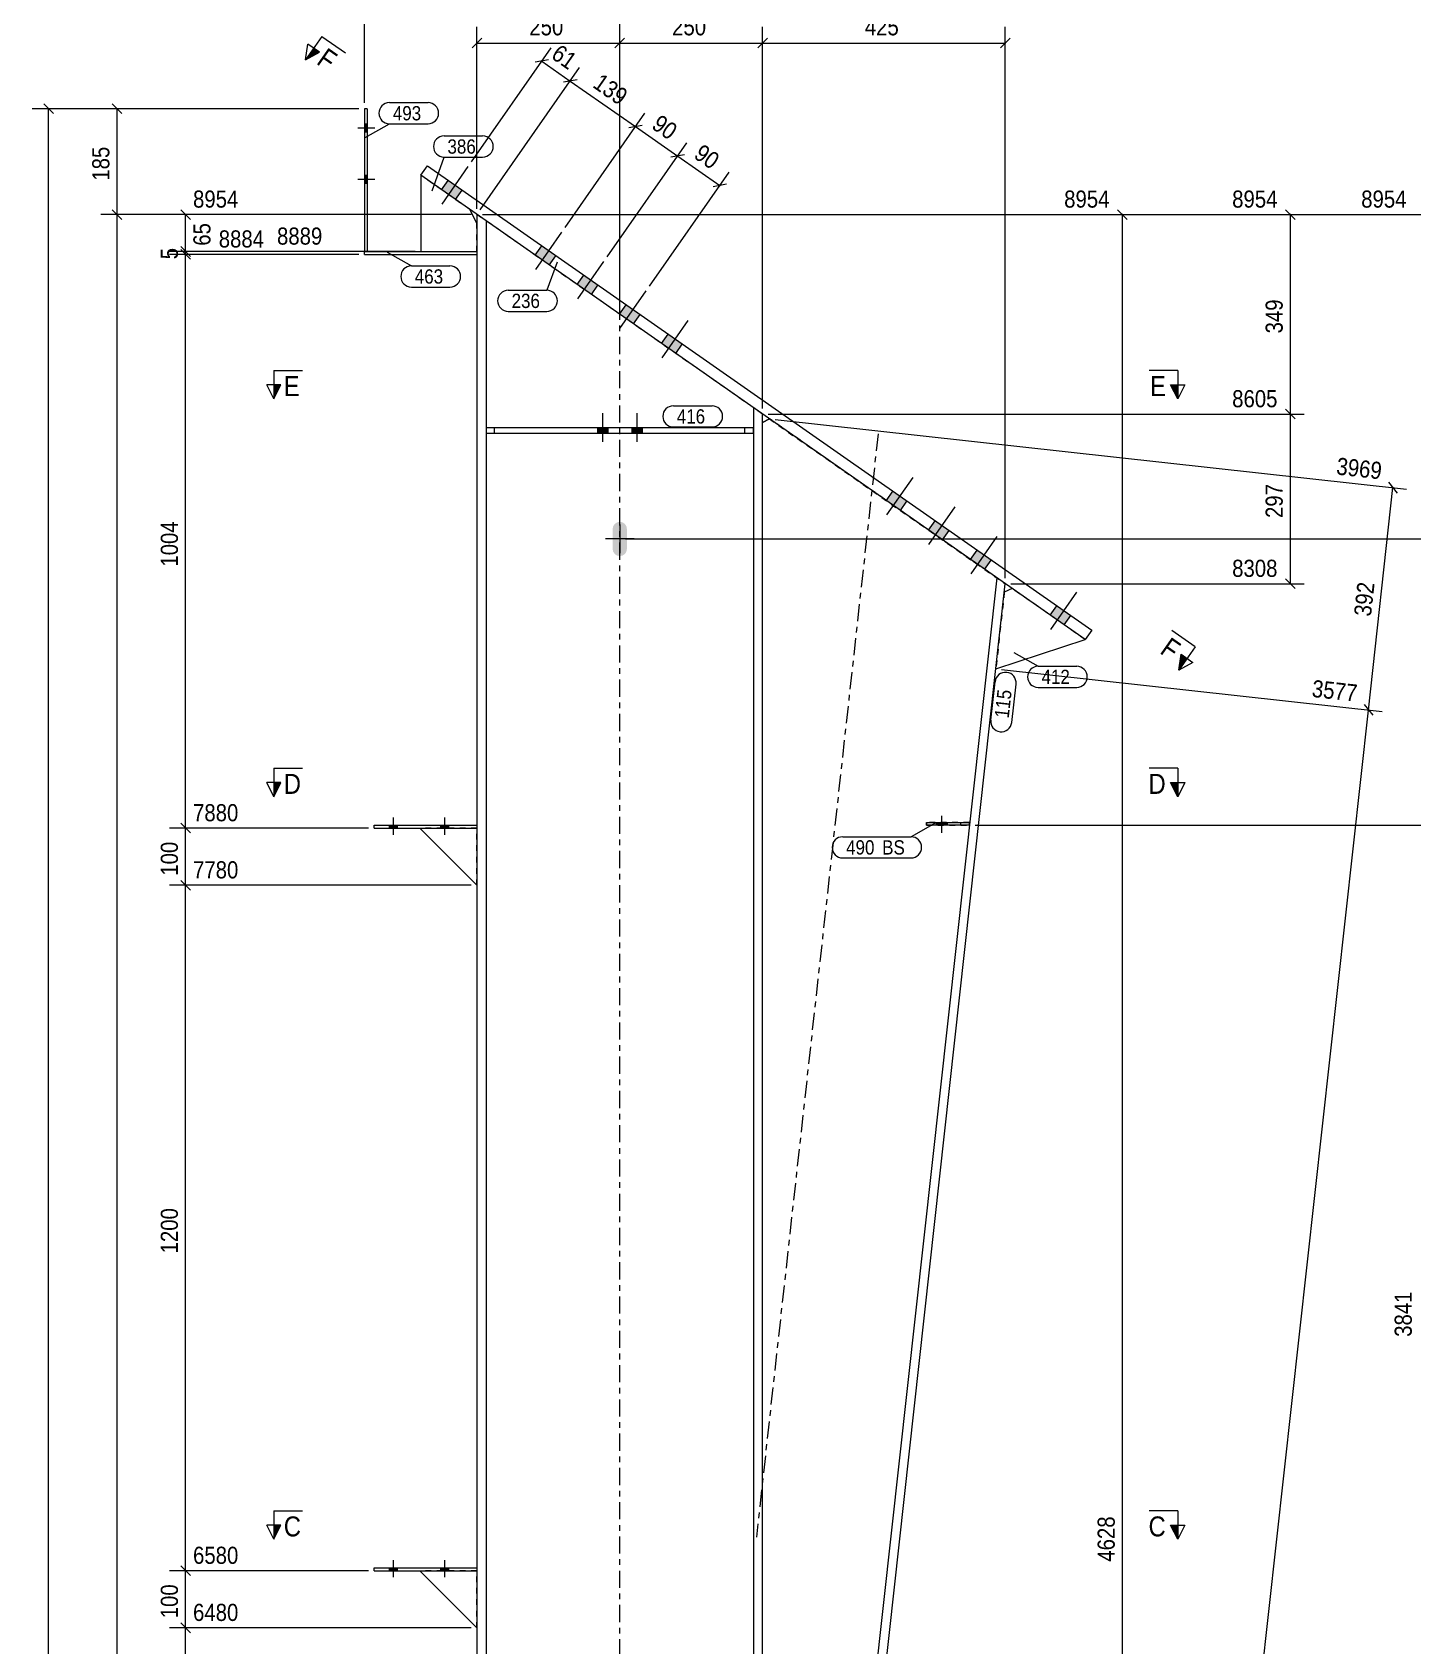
# Model space of a CAD drawing. Header units: millimetres. Extents: x 2 to 579, y 1 to 825.
# Drawn here: x 144.9 to 386.6, y 399.1 to 681.5 of the extents above; entities that cross this region are included whole.
import ezdxf

# ---------------------------------------------------------------- set-up
doc = ezdxf.new("R2010")
doc.units = ezdxf.units.MM
for name, pattern in [('XKITLINE00', [0]), ('XKITLINE01', [4, 1, -1, 1, -1]), ('XKITLINE02', [4, 2, -2]), ('XKITLINE03', [6, 3, -1, 1, -1])]:
    doc.linetypes.add(name, pattern=pattern)
for name, color, linetype, lineweight in [('Bolt', 3, 'Continuous', 0), ('Dimensions', 7, 'Continuous', 0), ('Part', 2, 'Continuous', 0), ('PartMark', 7, 'Continuous', 0), ('Section', 6, 'Continuous', 0)]:
    doc.layers.add(name, color=color, linetype=linetype, lineweight=lineweight)
doc.styles.add('ARIAL', font='ARIAL.TTF')

# ---------------------------------------------------------------- blocks, each defined once
blk = doc.blocks.new('*A10')
at = {"layer": 'Bolt'}
blk.add_hatch(color=3, dxfattribs=at).paths.add_polyline_path([(248.25, 589.91), (247.77, 589.82), (247.3, 589.91), (246.89, 590.18), (246.62, 590.59), (246.52, 591.07), (246.52, 594.57), (246.62, 595.05), (246.89, 595.45), (247.3, 595.72), (247.77, 595.82), (248.25, 595.72), (248.66, 595.45), (248.93, 595.05), (249.02, 594.57), (249.02, 591.07), (248.93, 590.59), (248.66, 590.18)], flags=17)
at = {"layer": 'Bolt', "color": 3, "linetype": 'XKITLINE00', "lineweight": 0}
for p, q in [((247.77, 595.32), (247.77, 590.32)), ((250.27, 592.82), (245.27, 592.82))]:
    blk.add_line(p, q, dxfattribs=at)
blk = doc.blocks.new('*A11')
at = {"layer": 'Bolt'}
for points in [[(220.18, 653.87), (219.03, 652.23), (216.57, 653.95), (217.72, 655.59)], [(220.18, 653.87), (219.03, 652.23), (216.57, 653.95), (217.72, 655.59)], [(236.57, 642.41), (235.43, 640.77), (232.97, 642.49), (234.11, 644.13)], [(236.57, 642.41), (235.43, 640.77), (232.97, 642.49), (234.11, 644.13)], [(243.95, 637.26), (242.8, 635.62), (240.34, 637.34), (241.49, 638.98)], [(243.95, 637.26), (242.8, 635.62), (240.34, 637.34), (241.49, 638.98)], [(251.32, 632.1), (250.18, 630.46), (247.72, 632.18), (248.87, 633.82)], [(251.32, 632.1), (250.18, 630.46), (247.72, 632.18), (248.87, 633.82)], [(258.7, 626.94), (257.56, 625.31), (255.1, 627.02), (256.24, 628.66)], [(258.7, 626.94), (257.56, 625.31), (255.1, 627.02), (256.24, 628.66)], [(298.04, 599.45), (296.9, 597.81), (294.44, 599.53), (295.59, 601.16)], [(298.04, 599.45), (296.9, 597.81), (294.44, 599.53), (295.59, 601.16)], [(305.42, 594.29), (304.27, 592.65), (301.82, 594.37), (302.96, 596.01)], [(305.42, 594.29), (304.27, 592.65), (301.82, 594.37), (302.96, 596.01)], [(312.8, 589.13), (311.65, 587.49), (309.19, 589.21), (310.34, 590.85)], [(312.8, 589.13), (311.65, 587.49), (309.19, 589.21), (310.34, 590.85)], [(326.73, 579.39), (325.59, 577.76), (323.13, 579.47), (324.27, 581.11)], [(326.73, 579.39), (325.59, 577.76), (323.13, 579.47), (324.27, 581.11)]]:
    blk.add_hatch(color=3, dxfattribs=at).paths.add_polyline_path(points, flags=17)
at = {"layer": 'Bolt', "color": 3, "linetype": 'XKITLINE00', "lineweight": 0}
for p, q in [((216.57, 653.95), (217.72, 655.59)), ((216.57, 653.95), (217.72, 655.59)), ((216.66, 651.45), (221.24, 658.01)), ((216.66, 651.45), (221.24, 658.01)), ((219.03, 652.23), (220.18, 653.87)), ((219.03, 652.23), (220.18, 653.87)), ((232.97, 642.49), (234.11, 644.13)), ((232.97, 642.49), (234.11, 644.13)), ((233.05, 639.99), (237.63, 646.55)), ((233.05, 639.99), (237.63, 646.55)), ((235.43, 640.77), (236.57, 642.41)), ((235.43, 640.77), (236.57, 642.41)), ((240.43, 634.84), (245.01, 641.39)), ((240.43, 634.84), (245.01, 641.39)), ((240.34, 637.34), (241.49, 638.98)), ((240.34, 637.34), (241.49, 638.98)), ((242.8, 635.62), (243.95, 637.26)), ((242.8, 635.62), (243.95, 637.26)), ((247.8, 629.68), (252.39, 636.24)), ((247.8, 629.68), (252.39, 636.24)), ((247.72, 632.18), (248.87, 633.82)), ((247.72, 632.18), (248.87, 633.82)), ((250.18, 630.46), (251.32, 632.1)), ((250.18, 630.46), (251.32, 632.1)), ((255.18, 624.53), (259.76, 631.08)), ((255.18, 624.53), (259.76, 631.08)), ((255.1, 627.02), (256.24, 628.66)), ((255.1, 627.02), (256.24, 628.66)), ((257.56, 625.31), (258.7, 626.94)), ((257.56, 625.31), (258.7, 626.94)), ((294.52, 597.03), (299.11, 603.58)), ((294.52, 597.03), (299.11, 603.58)), ((294.44, 599.53), (295.59, 601.16)), ((294.44, 599.53), (295.59, 601.16)), ((296.9, 597.81), (298.04, 599.45)), ((296.9, 597.81), (298.04, 599.45)), ((301.82, 594.37), (302.96, 596.01)), ((301.82, 594.37), (302.96, 596.01)), ((301.9, 591.87), (306.48, 598.43)), ((301.9, 591.87), (306.48, 598.43)), ((304.27, 592.65), (305.42, 594.29)), ((304.27, 592.65), (305.42, 594.29)), ((309.28, 586.71), (313.86, 593.27)), ((309.28, 586.71), (313.86, 593.27)), ((309.19, 589.21), (310.34, 590.85)), ((309.19, 589.21), (310.34, 590.85)), ((311.65, 587.49), (312.8, 589.13)), ((311.65, 587.49), (312.8, 589.13)), ((323.21, 576.98), (327.79, 583.53)), ((323.21, 576.98), (327.79, 583.53)), ((323.13, 579.47), (324.27, 581.11)), ((323.13, 579.47), (324.27, 581.11)), ((325.59, 577.76), (326.73, 579.39)), ((325.59, 577.76), (326.73, 579.39))]:
    blk.add_line(p, q, dxfattribs=at)
blk = doc.blocks.new('*A13')
at = {"layer": 'Bolt'}
for points in [[(207.47, 412.19), (207.47, 412.69), (208.87, 412.69), (208.87, 412.19)], [(207.47, 412.19), (207.47, 412.69), (208.87, 412.69), (208.87, 412.19)], [(216.47, 412.19), (216.47, 412.69), (217.87, 412.69), (217.87, 412.19)], [(216.47, 412.19), (216.47, 412.69), (217.87, 412.69), (217.87, 412.19)]]:
    blk.add_hatch(color=3, dxfattribs=at).paths.add_polyline_path(points, flags=17)
at = {"layer": 'Bolt', "color": 3, "linetype": 'XKITLINE00', "lineweight": 0}
for p, q in [((207.47, 412.19), (207.47, 412.69)), ((207.47, 412.19), (207.47, 412.69)), ((208.17, 411.03), (208.17, 414.03)), ((208.17, 411.03), (208.17, 414.03)), ((208.87, 412.19), (208.87, 412.69)), ((208.87, 412.19), (208.87, 412.69)), ((216.47, 412.19), (216.47, 412.69)), ((216.47, 412.19), (216.47, 412.69)), ((217.17, 411.03), (217.17, 414.03)), ((217.17, 411.03), (217.17, 414.03)), ((217.87, 412.19), (217.87, 412.69)), ((217.87, 412.19), (217.87, 412.69))]:
    blk.add_line(p, q, dxfattribs=at)
blk = doc.blocks.new('*A14')
at = {"layer": 'Bolt'}
for points in [[(203.07, 665.44), (203.57, 665.44), (203.57, 664.04), (203.07, 664.04)], [(203.07, 656.44), (203.57, 656.44), (203.57, 655.04), (203.07, 655.04)]]:
    blk.add_hatch(color=3, dxfattribs=at).paths.add_polyline_path(points, flags=17)
at = {"layer": 'Bolt', "color": 3, "linetype": 'XKITLINE00', "lineweight": 0}
for p, q in [((204.91, 664.74), (201.91, 664.74)), ((203.57, 665.44), (203.07, 665.44)), ((203.57, 664.04), (203.07, 664.04)), ((204.91, 655.74), (201.91, 655.74)), ((203.57, 656.44), (203.07, 656.44)), ((203.57, 655.04), (203.07, 655.04))]:
    blk.add_line(p, q, dxfattribs=at)
blk = doc.blocks.new('*A15')
at = {"layer": 'Bolt'}
for points in [[(203.07, 665.44), (203.57, 665.44), (203.57, 664.04), (203.07, 664.04)], [(203.07, 656.44), (203.57, 656.44), (203.57, 655.04), (203.07, 655.04)]]:
    blk.add_hatch(color=3, dxfattribs=at).paths.add_polyline_path(points, flags=17)
at = {"layer": 'Bolt', "color": 3, "linetype": 'XKITLINE00', "lineweight": 0}
for p, q in [((204.91, 664.74), (201.91, 664.74)), ((203.57, 665.44), (203.07, 665.44)), ((203.57, 664.04), (203.07, 664.04)), ((204.91, 655.74), (201.91, 655.74)), ((203.57, 656.44), (203.07, 656.44)), ((203.57, 655.04), (203.07, 655.04))]:
    blk.add_line(p, q, dxfattribs=at)
blk = doc.blocks.new('*A16')
at = {"layer": 'Bolt'}
for points in [[(207.47, 542.19), (207.47, 542.69), (208.87, 542.69), (208.87, 542.19)], [(207.47, 542.19), (207.47, 542.69), (208.87, 542.69), (208.87, 542.19)], [(216.47, 542.19), (216.47, 542.69), (217.87, 542.69), (217.87, 542.19)], [(216.47, 542.19), (216.47, 542.69), (217.87, 542.69), (217.87, 542.19)]]:
    blk.add_hatch(color=3, dxfattribs=at).paths.add_polyline_path(points, flags=17)
at = {"layer": 'Bolt', "color": 3, "linetype": 'XKITLINE00', "lineweight": 0}
for p, q in [((207.47, 542.19), (207.47, 542.69)), ((207.47, 542.19), (207.47, 542.69)), ((208.17, 541.03), (208.17, 544.03)), ((208.17, 541.03), (208.17, 544.03)), ((208.87, 542.19), (208.87, 542.69)), ((208.87, 542.19), (208.87, 542.69)), ((216.47, 542.19), (216.47, 542.69)), ((216.47, 542.19), (216.47, 542.69)), ((217.17, 541.03), (217.17, 544.03)), ((217.17, 541.03), (217.17, 544.03)), ((217.87, 542.19), (217.87, 542.69)), ((217.87, 542.19), (217.87, 542.69))]:
    blk.add_line(p, q, dxfattribs=at)
blk = doc.blocks.new('*A17')
at = {"layer": 'Bolt', "color": 3, "linetype": 'XKITLINE02', "lineweight": 0}
for p, q in [((303.19, 542.69), (303.19, 543.19)), ((304.17, 541.34), (304.17, 544.34)), ((305.16, 542.69), (305.16, 543.19))]:
    blk.add_line(p, q, dxfattribs=at)
blk = doc.blocks.new('*A18')
at = {"layer": 'Bolt'}
blk.add_hatch(color=3, dxfattribs=at).paths.add_polyline_path([(305.16, 543.19), (305.16, 542.69), (303.19, 542.69), (303.19, 543.19)], flags=17)
at = {"layer": 'Bolt', "color": 3, "linetype": 'XKITLINE00', "lineweight": 0}
for p, q in [((303.19, 542.69), (303.19, 543.19)), ((304.17, 541.34), (304.17, 544.34)), ((305.16, 542.69), (305.16, 543.19))]:
    blk.add_line(p, q, dxfattribs=at)
blk = doc.blocks.new('*A21')
at = {"layer": 'Bolt'}
for points in [[(243.87, 611.32), (243.87, 612.32), (245.67, 612.32), (245.67, 611.32)], [(243.87, 611.32), (243.87, 612.32), (245.67, 612.32), (245.67, 611.32)], [(249.87, 611.32), (249.87, 612.32), (251.67, 612.32), (251.67, 611.32)], [(249.87, 611.32), (249.87, 612.32), (251.67, 612.32), (251.67, 611.32)]]:
    blk.add_hatch(color=3, dxfattribs=at).paths.add_polyline_path(points, flags=17)
at = {"layer": 'Bolt', "color": 3, "linetype": 'XKITLINE00', "lineweight": 0}
for p, q in [((244.77, 614.82), (244.77, 609.82)), ((244.77, 614.82), (244.77, 609.82)), ((250.77, 614.82), (250.77, 609.82)), ((250.77, 614.82), (250.77, 609.82)), ((243.87, 612.32), (243.87, 611.32)), ((243.87, 612.32), (243.87, 611.32)), ((245.67, 612.32), (245.67, 611.32)), ((245.67, 612.32), (245.67, 611.32)), ((249.87, 612.32), (249.87, 611.32)), ((249.87, 612.32), (249.87, 611.32)), ((251.67, 612.32), (251.67, 611.32)), ((251.67, 612.32), (251.67, 611.32))]:
    blk.add_line(p, q, dxfattribs=at)
blk = doc.blocks.new('*A23')
at = {"layer": 'Part', "color": 2, "linetype": 'XKITLINE00', "lineweight": 0}
for p, q in [((222.77, 649.62), (222.77, 127.19)), ((224.37, 648.5), (224.37, 612.32)), ((271.17, 615.79), (271.17, 612.32)), ((272.77, 127.19), (272.77, 614.67)), ((224.37, 611.32), (224.37, 127.19)), ((271.17, 611.32), (271.17, 127.19))]:
    blk.add_line(p, q, dxfattribs=at)
at = {"layer": 'Part', "color": 7, "linetype": 'XKITLINE01', "lineweight": 0}
for p, q in [((272.77, 614.67), (222.77, 649.62)), ((224.37, 612.32), (224.37, 611.32)), ((271.17, 612.32), (271.17, 611.32))]:
    blk.add_line(p, q, dxfattribs=at)
at = {"layer": 'Part', "color": 7, "linetype": 'XKITLINE03', "lineweight": 0}
blk.add_line((247.77, 127.19), (247.77, 642.14), dxfattribs=at)
blk = doc.blocks.new('*A24')
at = {"layer": 'Part', "color": 2, "linetype": 'XKITLINE00', "lineweight": 0}
for p, q in [((212.94, 656.49), (214.09, 658.13)), ((329.25, 575.19), (212.94, 656.49)), ((214.09, 658.13), (330.4, 576.83)), ((330.4, 576.83), (329.25, 575.19))]:
    blk.add_line(p, q, dxfattribs=at)
blk = doc.blocks.new('*A27')
at = {"layer": 'Part', "color": 2, "linetype": 'XKITLINE00', "lineweight": 0}
blk.add_line((212.77, 412.19), (222.77, 402.19), dxfattribs=at)
at = {"layer": 'Part', "color": 7, "linetype": 'XKITLINE01', "lineweight": 0}
for p, q in [((222.77, 412.19), (212.77, 412.19)), ((222.77, 402.19), (222.77, 412.19))]:
    blk.add_line(p, q, dxfattribs=at)
blk = doc.blocks.new('*A28')
at = {"layer": 'Part', "color": 2, "linetype": 'XKITLINE00', "lineweight": 0}
for p, q in [((204.77, 412.19), (204.77, 412.69)), ((204.77, 412.69), (222.77, 412.69)), ((204.77, 412.19), (222.77, 412.19))]:
    blk.add_line(p, q, dxfattribs=at)
at = {"layer": 'Part', "color": 7, "linetype": 'XKITLINE01', "lineweight": 0}
blk.add_line((222.77, 412.69), (222.77, 412.19), dxfattribs=at)
blk = doc.blocks.new('*A29')
at = {"layer": 'Part', "color": 2, "linetype": 'XKITLINE00', "lineweight": 0}
for p, q in [((203.07, 642.64), (203.07, 643.14)), ((203.07, 643.14), (222.77, 643.14)), ((203.07, 642.64), (222.77, 642.64))]:
    blk.add_line(p, q, dxfattribs=at)
at = {"layer": 'Part', "color": 7, "linetype": 'XKITLINE01', "lineweight": 0}
blk.add_line((222.77, 643.14), (222.77, 642.64), dxfattribs=at)
blk = doc.blocks.new('*A30')
at = {"layer": 'Part', "color": 2, "linetype": 'XKITLINE00', "lineweight": 0}
for p, q in [((212.94, 656.49), (212.94, 643.14)), ((222.77, 648.12), (221.55, 650.48))]:
    blk.add_line(p, q, dxfattribs=at)
at = {"layer": 'Part', "color": 7, "linetype": 'XKITLINE01', "lineweight": 0}
for p, q in [((221.55, 650.48), (212.94, 656.49)), ((222.77, 643.14), (222.77, 648.12)), ((212.94, 643.14), (222.77, 643.14))]:
    blk.add_line(p, q, dxfattribs=at)
blk = doc.blocks.new('*A31')
at = {"layer": 'Part', "color": 2, "linetype": 'XKITLINE00', "lineweight": 0}
for p, q in [((203.07, 668.14), (203.07, 643.14)), ((203.57, 668.14), (203.07, 668.14)), ((203.57, 668.14), (203.57, 643.14)), ((203.07, 643.14), (203.57, 643.14))]:
    blk.add_line(p, q, dxfattribs=at)
blk = doc.blocks.new('*A32')
at = {"layer": 'Part', "color": 2, "linetype": 'XKITLINE00', "lineweight": 0}
for p, q in [((204.77, 542.19), (204.77, 542.69)), ((204.77, 542.69), (222.77, 542.69)), ((204.77, 542.19), (222.77, 542.19))]:
    blk.add_line(p, q, dxfattribs=at)
at = {"layer": 'Part', "color": 7, "linetype": 'XKITLINE01', "lineweight": 0}
blk.add_line((222.77, 542.69), (222.77, 542.19), dxfattribs=at)
blk = doc.blocks.new('*A33')
at = {"layer": 'Part', "color": 7, "linetype": 'XKITLINE01', "lineweight": 0}
for p, q in [((308.97, 543.19), (301.47, 543.19)), ((301.47, 543.19), (301.47, 542.69)), ((301.47, 542.69), (308.97, 542.69)), ((307.47, 542.69), (307.47, 543.19)), ((308.97, 542.69), (308.97, 543.19))]:
    blk.add_line(p, q, dxfattribs=at)
blk = doc.blocks.new('*A34')
at = {"layer": 'Part', "color": 2, "linetype": 'XKITLINE00', "lineweight": 0}
blk.add_line((212.77, 542.19), (222.77, 532.19), dxfattribs=at)
at = {"layer": 'Part', "color": 7, "linetype": 'XKITLINE01', "lineweight": 0}
for p, q in [((222.77, 542.19), (212.77, 542.19)), ((222.77, 532.19), (222.77, 542.19))]:
    blk.add_line(p, q, dxfattribs=at)
blk = doc.blocks.new('*A35')
at = {"layer": 'Part', "color": 2, "linetype": 'XKITLINE00', "lineweight": 0}
for p, q in [((301.47, 542.69), (301.47, 543.19)), ((301.47, 543.19), (308.97, 543.19)), ((308.97, 542.69), (301.47, 542.69)), ((308.97, 543.19), (308.97, 542.69))]:
    blk.add_line(p, q, dxfattribs=at)
at = {"layer": 'Part', "color": 7, "linetype": 'XKITLINE01', "lineweight": 0}
for p, q in [((307.47, 542.69), (307.47, 543.19)), ((308.97, 542.69), (308.97, 542.69)), ((308.97, 542.69), (308.97, 542.69))]:
    blk.add_line(p, q, dxfattribs=at)
blk = doc.blocks.new('*A40')
at = {"layer": 'Part', "color": 7, "linetype": 'XKITLINE01', "lineweight": 0}
for p, q in [((315.09, 583.49), (313.61, 570.07)), ((329.25, 575.19), (316.48, 584.12))]:
    blk.add_line(p, q, dxfattribs=at)
at = {"layer": 'Part', "color": 2, "linetype": 'XKITLINE00', "lineweight": 0}
for p, q in [((316.48, 584.12), (315.09, 583.49)), ((313.61, 570.07), (329.25, 575.19))]:
    blk.add_line(p, q, dxfattribs=at)
blk = doc.blocks.new('*A41')
at = {"layer": 'Part', "color": 2, "linetype": 'XKITLINE00', "lineweight": 0}
for p, q in [((273.98, 613.83), (272.77, 613.2)), ((272.77, 613.2), (273.99, 613.82)), ((313.76, 586.02), (272.77, 214.67)), ((274.36, 214.49), (315.25, 584.98))]:
    blk.add_line(p, q, dxfattribs=at)
at = {"layer": 'Part', "color": 7, "linetype": 'XKITLINE01', "lineweight": 0}
for p, q in [((272.77, 613.2), (272.77, 613.2)), ((272.77, 214.67), (272.77, 613.2)), ((272.77, 613.2), (272.77, 613.2)), ((274, 613.84), (273.98, 613.83)), ((274, 613.84), (273.99, 613.82)), ((273.99, 613.82), (315.25, 584.98)), ((313.76, 586.02), (274, 613.84))]:
    blk.add_line(p, q, dxfattribs=at)
at = {"layer": 'Part', "color": 7, "linetype": 'XKITLINE03', "lineweight": 0}
blk.add_line((293, 611.24), (271.68, 418.06), dxfattribs=at)
blk = doc.blocks.new('*A45')
at = {"layer": 'Part', "color": 2, "linetype": 'XKITLINE00', "lineweight": 0}
for p, q in [((224.37, 612.32), (271.17, 612.32)), ((224.37, 612.32), (224.37, 611.32)), ((224.37, 611.32), (271.17, 611.32)), ((271.17, 611.32), (271.17, 612.32))]:
    blk.add_line(p, q, dxfattribs=at)
at = {"layer": 'Part', "color": 7, "linetype": 'XKITLINE01', "lineweight": 0}
for p, q in [((225.87, 611.32), (225.87, 612.32)), ((269.67, 611.32), (269.67, 612.32))]:
    blk.add_line(p, q, dxfattribs=at)
blk = doc.blocks.new('*A144')
at = {"layer": 'Dimensions', "color": 7, "linetype": 'XKITLINE00', "lineweight": 0}
for p, q in [((202.07, 668.14), (144.92, 668.14)), ((146.93, 668.99), (148.62, 667.29)), ((147.77, 66.19), (147.77, 668.14))]:
    blk.add_line(p, q, dxfattribs=at)
at = {"layer": 'Dimensions', "color": 3}
blk.add_point((147.77, 668.14), dxfattribs=at)
blk = doc.blocks.new('*A149')
at = {"layer": 'Section'}
for points in [[(188.46, 619.82), (187.21, 617.32), (187.21, 619.82)], [(345.46, 619.82), (345.46, 617.32), (344.21, 619.82)]]:
    blk.add_hatch(color=3, dxfattribs=at).paths.add_polyline_path(points, flags=17)
at = {"layer": 'Section', "color": 1, "linetype": 'XKITLINE00', "lineweight": 0}
for p, q in [((187.21, 622.32), (192.21, 622.32)), ((187.21, 622.32), (187.21, 617.32)), ((345.46, 622.32), (340.46, 622.32)), ((345.46, 622.32), (345.46, 617.32))]:
    blk.add_line(p, q, dxfattribs=at)
at = {"layer": 'Section', "color": 3, "linetype": 'XKITLINE00', "lineweight": 0}
for p, q in [((187.21, 617.32), (185.96, 619.82)), ((188.46, 619.82), (185.96, 619.82)), ((187.21, 617.32), (188.46, 619.82)), ((344.21, 619.82), (346.71, 619.82)), ((345.46, 617.32), (344.21, 619.82)), ((346.71, 619.82), (345.46, 617.32))]:
    blk.add_line(p, q, dxfattribs=at)
at = {"layer": 'Section', "color": 7, "style": 'ARIAL', "width": 0.85}
for p in [(188.96, 617.82), (340.6, 617.82)]:
    blk.add_text('E', height=3.5, dxfattribs=at).set_placement(p)
blk = doc.blocks.new('*A150')
at = {"layer": 'Section'}
for points in [[(188.46, 550.19), (187.21, 547.69), (187.21, 550.19)], [(345.46, 550.19), (345.46, 547.69), (344.21, 550.19)]]:
    blk.add_hatch(color=3, dxfattribs=at).paths.add_polyline_path(points, flags=17)
at = {"layer": 'Section', "color": 1, "linetype": 'XKITLINE00', "lineweight": 0}
for p, q in [((187.21, 552.69), (192.21, 552.69)), ((187.21, 552.69), (187.21, 547.69)), ((345.46, 552.69), (340.46, 552.69)), ((345.46, 552.69), (345.46, 547.69))]:
    blk.add_line(p, q, dxfattribs=at)
at = {"layer": 'Section', "color": 3, "linetype": 'XKITLINE00', "lineweight": 0}
for p, q in [((187.21, 547.69), (185.96, 550.19)), ((188.46, 550.19), (185.96, 550.19)), ((187.21, 547.69), (188.46, 550.19)), ((344.21, 550.19), (346.71, 550.19)), ((345.46, 547.69), (344.21, 550.19)), ((346.71, 550.19), (345.46, 547.69))]:
    blk.add_line(p, q, dxfattribs=at)
at = {"layer": 'Section', "color": 7, "style": 'ARIAL', "width": 0.85}
for p in [(188.96, 548.19), (340.34, 548.19)]:
    blk.add_text('D', height=3.5, dxfattribs=at).set_placement(p)
blk = doc.blocks.new('*A151')
at = {"layer": 'Section'}
for points in [[(188.46, 420.19), (187.21, 417.69), (187.21, 420.19)], [(345.46, 420.19), (345.46, 417.69), (344.21, 420.19)]]:
    blk.add_hatch(color=3, dxfattribs=at).paths.add_polyline_path(points, flags=17)
at = {"layer": 'Section', "color": 1, "linetype": 'XKITLINE00', "lineweight": 0}
for p, q in [((187.21, 422.69), (192.21, 422.69)), ((187.21, 422.69), (187.21, 417.69)), ((345.46, 422.69), (340.46, 422.69)), ((345.46, 422.69), (345.46, 417.69))]:
    blk.add_line(p, q, dxfattribs=at)
at = {"layer": 'Section', "color": 3, "linetype": 'XKITLINE00', "lineweight": 0}
for p, q in [((187.21, 417.69), (185.96, 420.19)), ((188.46, 420.19), (185.96, 420.19)), ((187.21, 417.69), (188.46, 420.19)), ((344.21, 420.19), (346.71, 420.19)), ((345.46, 417.69), (344.21, 420.19)), ((346.71, 420.19), (345.46, 417.69))]:
    blk.add_line(p, q, dxfattribs=at)
at = {"layer": 'Section', "color": 7, "style": 'ARIAL', "width": 0.85}
for p in [(188.96, 418.19), (340.34, 418.19)]:
    blk.add_text('C', height=3.5, dxfattribs=at).set_placement(p)
blk = doc.blocks.new('*A153')
at = {"layer": 'Dimensions', "color": 7, "linetype": 'XKITLINE00', "lineweight": 0}
for p, q in [((158.93, 650.46), (160.62, 648.77)), ((221.77, 649.62), (156.92, 649.62)), ((159.77, 68.19), (159.77, 649.62))]:
    blk.add_line(p, q, dxfattribs=at)
at = {"layer": 'Dimensions', "color": 3}
blk.add_point((159.77, 649.62), dxfattribs=at)
blk = doc.blocks.new('*A154')
at = {"layer": 'Dimensions', "color": 7, "linetype": 'XKITLINE00', "lineweight": 0}
for p, q in [((202.07, 668.14), (156.92, 668.14)), ((158.93, 668.99), (160.62, 667.29)), ((159.77, 649.62), (159.77, 668.14)), ((158.93, 650.46), (160.62, 648.77)), ((221.77, 649.62), (156.92, 649.62))]:
    blk.add_line(p, q, dxfattribs=at)
at = {"layer": 'Dimensions', "color": 3}
for p in [(159.77, 668.14), (159.77, 649.62)]:
    blk.add_point(p, dxfattribs=at)
at = {"layer": 'Dimensions', "color": 3, "style": 'ARIAL', "width": 0.85}
blk.add_text('185', height=3, rotation=90.0002, dxfattribs=at).set_placement((158.42, 655.54))
blk = doc.blocks.new('*A155')
at = {"layer": 'Dimensions', "color": 7, "linetype": 'XKITLINE00', "lineweight": 0}
blk.add_line((309.97, 542.69), (414.17, 542.69), dxfattribs=at)
blk = doc.blocks.new('*A156')
at = {"layer": 'Dimensions', "color": 7, "linetype": 'XKITLINE00', "lineweight": 0}
for p, q in [((410.93, 650.46), (412.62, 648.77)), ((223.77, 649.62), (414.17, 649.62)), ((411.77, 542.69), (411.77, 649.62)), ((309.97, 542.69), (414.17, 542.69)), ((410.93, 543.54), (412.62, 541.84))]:
    blk.add_line(p, q, dxfattribs=at)
at = {"layer": 'Dimensions', "color": 3}
for p in [(411.77, 649.62), (411.77, 542.69)]:
    blk.add_point(p, dxfattribs=at)
at = {"layer": 'Dimensions', "color": 3, "style": 'ARIAL', "width": 0.85}
blk.add_text('8954', height=3, dxfattribs=at).set_placement((401.57, 650.82))
blk.add_text('1069', height=3, rotation=90.0002, dxfattribs=at).set_placement((410.42, 591.7))
blk = doc.blocks.new('*A158')
at = {"layer": 'Dimensions', "color": 7, "linetype": 'XKITLINE00', "lineweight": 0}
blk.add_line((248.77, 592.82), (402.17, 592.82), dxfattribs=at)
blk = doc.blocks.new('*A159')
at = {"layer": 'Dimensions', "color": 7, "linetype": 'XKITLINE00', "lineweight": 0}
for p, q in [((398.93, 650.46), (400.62, 648.77)), ((223.77, 649.62), (402.17, 649.62)), ((399.77, 592.82), (399.77, 649.62)), ((398.93, 593.67), (400.62, 591.97)), ((248.77, 592.82), (402.17, 592.82))]:
    blk.add_line(p, q, dxfattribs=at)
at = {"layer": 'Dimensions', "color": 3}
for p in [(399.77, 649.62), (399.77, 592.82)]:
    blk.add_point(p, dxfattribs=at)
at = {"layer": 'Dimensions', "color": 3, "style": 'ARIAL', "width": 0.85}
blk.add_text('8954', height=3, dxfattribs=at).set_placement((389.57, 650.82))
blk.add_text('568', height=3, rotation=90.0002, dxfattribs=at).set_placement((398.42, 617.88))
blk = doc.blocks.new('*A162')
at = {"layer": 'Dimensions', "color": 7, "linetype": 'XKITLINE00', "lineweight": 0}
blk.add_line((223.77, 649.62), (390.17, 649.62), dxfattribs=at)
at = {"layer": 'Dimensions', "color": 3, "style": 'ARIAL', "width": 0.85}
blk.add_text('8954', height=3, dxfattribs=at).set_placement((377.57, 650.82))
blk.add_text('3841', height=3, rotation=90.0002, dxfattribs=at).set_placement((386.42, 453.14))
blk = doc.blocks.new('*A167')
at = {"layer": 'Dimensions', "color": 7, "linetype": 'XKITLINE00', "lineweight": 0}
for p, q in [((334.93, 650.46), (336.62, 648.77)), ((223.77, 649.62), (338.17, 649.62)), ((335.77, 186.82), (335.77, 649.62))]:
    blk.add_line(p, q, dxfattribs=at)
at = {"layer": 'Dimensions', "color": 3}
blk.add_point((335.77, 649.62), dxfattribs=at)
at = {"layer": 'Dimensions', "color": 3, "style": 'ARIAL', "width": 0.85}
blk.add_text('8954', height=3, dxfattribs=at).set_placement((325.57, 650.82))
blk.add_text('4628', height=3, rotation=90.0002, dxfattribs=at).set_placement((334.42, 413.77))
blk = doc.blocks.new('*A172')
at = {"layer": 'Dimensions', "color": 7, "linetype": 'XKITLINE00', "lineweight": 0}
for p, q in [((221.77, 402.19), (168.92, 402.19)), ((170.93, 403.04), (172.62, 401.34)), ((171.77, 302.19), (171.77, 402.19)), ((170.93, 303.04), (172.62, 301.34)), ((203.77, 302.19), (168.92, 302.19))]:
    blk.add_line(p, q, dxfattribs=at)
at = {"layer": 'Dimensions', "color": 3}
for p in [(171.77, 402.19), (171.77, 302.19)]:
    blk.add_point(p, dxfattribs=at)
at = {"layer": 'Dimensions', "color": 3, "style": 'ARIAL', "width": 0.85}
blk.add_text('6480', height=3, dxfattribs=at).set_placement((173.07, 403.39))
blk.add_text('1000', height=3, rotation=90.0002, dxfattribs=at).set_placement((170.42, 347.74))
blk = doc.blocks.new('*A173')
at = {"layer": 'Dimensions', "color": 7, "linetype": 'XKITLINE00', "lineweight": 0}
for p, q in [((170.93, 413.04), (172.62, 411.34)), ((203.77, 412.19), (168.92, 412.19)), ((171.77, 402.19), (171.77, 412.19)), ((221.77, 402.19), (168.92, 402.19)), ((170.93, 403.04), (172.62, 401.34))]:
    blk.add_line(p, q, dxfattribs=at)
at = {"layer": 'Dimensions', "color": 3}
for p in [(171.77, 412.19), (171.77, 402.19)]:
    blk.add_point(p, dxfattribs=at)
at = {"layer": 'Dimensions', "color": 3, "style": 'ARIAL', "width": 0.85}
blk.add_text('6580', height=3, dxfattribs=at).set_placement((173.07, 413.39))
blk.add_text('100', height=3, rotation=90.0002, dxfattribs=at).set_placement((170.42, 403.86))
blk = doc.blocks.new('*A174')
at = {"layer": 'Dimensions', "color": 7, "linetype": 'XKITLINE00', "lineweight": 0}
for p, q in [((221.77, 532.19), (168.92, 532.19)), ((170.93, 533.04), (172.62, 531.34)), ((171.77, 412.19), (171.77, 532.19)), ((170.93, 413.04), (172.62, 411.34)), ((203.77, 412.19), (168.92, 412.19))]:
    blk.add_line(p, q, dxfattribs=at)
at = {"layer": 'Dimensions', "color": 3}
for p in [(171.77, 532.19), (171.77, 412.19)]:
    blk.add_point(p, dxfattribs=at)
at = {"layer": 'Dimensions', "color": 3, "style": 'ARIAL', "width": 0.85}
blk.add_text('7780', height=3, dxfattribs=at).set_placement((173.07, 533.39))
blk.add_text('1200', height=3, rotation=90.0002, dxfattribs=at).set_placement((170.42, 467.74))
blk = doc.blocks.new('*A175')
at = {"layer": 'Dimensions', "color": 7, "linetype": 'XKITLINE00', "lineweight": 0}
for p, q in [((170.93, 543.04), (172.62, 541.34)), ((203.77, 542.19), (168.92, 542.19)), ((171.77, 532.19), (171.77, 542.19)), ((221.77, 532.19), (168.92, 532.19)), ((170.93, 533.04), (172.62, 531.34))]:
    blk.add_line(p, q, dxfattribs=at)
at = {"layer": 'Dimensions', "color": 3}
for p in [(171.77, 542.19), (171.77, 532.19)]:
    blk.add_point(p, dxfattribs=at)
at = {"layer": 'Dimensions', "color": 3, "style": 'ARIAL', "width": 0.85}
blk.add_text('7880', height=3, dxfattribs=at).set_placement((173.07, 543.39))
blk.add_text('100', height=3, rotation=90.0002, dxfattribs=at).set_placement((170.42, 533.86))
blk = doc.blocks.new('*A176')
at = {"layer": 'Dimensions', "color": 7, "linetype": 'XKITLINE00', "lineweight": 0}
for p, q in [((202.07, 642.64), (168.92, 642.64)), ((170.93, 643.49), (172.62, 641.79)), ((171.77, 542.19), (171.77, 642.64)), ((170.93, 543.04), (172.62, 541.34)), ((203.77, 542.19), (168.92, 542.19))]:
    blk.add_line(p, q, dxfattribs=at)
at = {"layer": 'Dimensions', "color": 3}
for p in [(171.77, 642.64), (171.77, 542.19)]:
    blk.add_point(p, dxfattribs=at)
at = {"layer": 'Dimensions', "color": 3, "style": 'ARIAL', "width": 0.85}
blk.add_text('8884', height=3, dxfattribs=at).set_placement((177.57, 643.84))
blk.add_text('1004', height=3, rotation=90.0002, dxfattribs=at).set_placement((170.42, 587.97))
blk = doc.blocks.new('*A177')
at = {"layer": 'Dimensions', "color": 7, "linetype": 'XKITLINE00', "lineweight": 0}
for p, q in [((211.94, 643.14), (168.92, 643.14)), ((202.07, 642.64), (168.92, 642.64)), ((170.93, 643.99), (172.62, 642.29)), ((170.93, 643.49), (172.62, 641.79)), ((171.77, 642.64), (171.77, 643.14))]:
    blk.add_line(p, q, dxfattribs=at)
at = {"layer": 'Dimensions', "color": 3}
for p in [(171.77, 643.14), (171.77, 642.64)]:
    blk.add_point(p, dxfattribs=at)
at = {"layer": 'Dimensions', "color": 3, "style": 'ARIAL', "width": 0.85}
blk.add_text('8889', height=3, dxfattribs=at).set_placement((187.77, 644.34))
blk.add_text('5', height=3, rotation=90.0002, dxfattribs=at).set_placement((170.42, 641.78))
blk = doc.blocks.new('*A178')
at = {"layer": 'Dimensions', "color": 7, "linetype": 'XKITLINE00', "lineweight": 0}
for p, q in [((170.93, 650.46), (172.62, 648.77)), ((221.77, 649.62), (169.37, 649.62)), ((171.77, 643.14), (171.77, 649.62)), ((211.94, 643.14), (169.37, 643.14)), ((170.93, 643.99), (172.62, 642.29))]:
    blk.add_line(p, q, dxfattribs=at)
at = {"layer": 'Dimensions', "color": 3}
for p in [(171.77, 649.62), (171.77, 643.14)]:
    blk.add_point(p, dxfattribs=at)
at = {"layer": 'Dimensions', "color": 3, "style": 'ARIAL', "width": 0.85}
blk.add_text('8954', height=3, dxfattribs=at).set_placement((173.07, 650.82))
blk.add_text('65', height=3, rotation=90.0002, dxfattribs=at).set_placement((176.12, 644.15))
blk = doc.blocks.new('*A179')
at = {"layer": 'Dimensions', "color": 7, "linetype": 'XKITLINE00', "lineweight": 0}
for p, q in [((314.6, 569.96), (381.21, 562.61)), ((339.59, 207.3), (378.83, 562.87)), ((378.08, 563.81), (379.58, 561.94))]:
    blk.add_line(p, q, dxfattribs=at)
at = {"layer": 'Dimensions', "color": 3}
blk.add_point((378.83, 562.87), dxfattribs=at)
at = {"layer": 'Dimensions', "color": 3, "style": 'ARIAL', "width": 0.85}
blk.add_text('3577', height=3, rotation=-6.2968, dxfattribs=at).set_placement((368.82, 565.18))
blk = doc.blocks.new('*A180')
at = {"layer": 'Dimensions', "color": 7, "linetype": 'XKITLINE00', "lineweight": 0}
for p, q in [((274.99, 613.73), (385.51, 601.53)), ((378.83, 562.87), (383.12, 601.8)), ((382.37, 602.73), (383.87, 600.86)), ((314.6, 569.96), (381.21, 562.61)), ((378.08, 563.81), (379.58, 561.94))]:
    blk.add_line(p, q, dxfattribs=at)
at = {"layer": 'Dimensions', "color": 3}
for p in [(383.12, 601.8), (378.83, 562.87)]:
    blk.add_point(p, dxfattribs=at)
at = {"layer": 'Dimensions', "color": 3, "style": 'ARIAL', "width": 0.85}
for s, rotation, p in [('3969', -6.2968, (373.12, 604.11)), ('392', 83.7034, (379.27, 579.16))]:
    blk.add_text(s, height=3, rotation=rotation, dxfattribs=at).set_placement(p)
blk = doc.blocks.new('*A181')
at = {"layer": 'Dimensions', "color": 7, "linetype": 'XKITLINE00', "lineweight": 0}
for p, q in [((203.92, 692.48), (202.23, 690.78)), ((203.07, 669.14), (203.07, 694.48)), ((248.62, 692.48), (246.93, 690.78)), ((247.77, 633.14), (247.77, 694.48)), ((203.07, 691.63), (247.77, 691.63))]:
    blk.add_line(p, q, dxfattribs=at)
at = {"layer": 'Dimensions', "color": 3}
for p in [(203.07, 691.63), (247.77, 691.63)]:
    blk.add_point(p, dxfattribs=at)
at = {"layer": 'Dimensions', "color": 3, "style": 'ARIAL', "width": 0.85}
blk.add_text('447', height=3, dxfattribs=at).set_placement((222.09, 692.98))
blk = doc.blocks.new('*A186')
at = {"layer": 'PartMark', "color": 7, "linetype": 'XKITLINE00', "lineweight": 0}
for p, q in [((257.16, 616.12), (263.92, 616.12)), ((257.16, 612.42), (263.92, 612.42))]:
    blk.add_line(p, q, dxfattribs=at)
for centre, start, end in [((257.16, 614.27), 90, 270), ((263.92, 614.27), 270, 90)]:
    blk.add_arc(centre, 1.85, start, end, dxfattribs=at)
at = {"layer": 'PartMark', "color": 3, "style": 'ARIAL', "width": 0.85}
blk.add_text('416', height=2.5, dxfattribs=at).set_placement((257.76, 613.02))
blk = doc.blocks.new('*A188')
at = {"layer": 'PartMark', "color": 7, "linetype": 'XKITLINE00', "lineweight": 0}
for p, q in [((312.72, 561.1), (313.46, 567.82)), ((316.39, 560.69), (317.14, 567.42))]:
    blk.add_line(p, q, dxfattribs=at)
for centre, start, end in [((315.3, 567.62), 353.7025, 173.7025), ((314.55, 560.9), 173.7025, 353.7025)]:
    blk.add_arc(centre, 1.85, start, end, dxfattribs=at)
at = {"layer": 'PartMark', "color": 3, "style": 'ARIAL', "width": 0.85}
blk.add_text('115', height=2.5, rotation=83.7034, dxfattribs=at).set_placement((315.86, 561.36))
blk = doc.blocks.new('*A189')
at = {"layer": 'PartMark', "color": 7, "linetype": 'XKITLINE00', "lineweight": 0}
for p, q in [((316.76, 572.91), (321.01, 570.52)), ((321.01, 570.52), (327.77, 570.52)), ((321.01, 566.82), (327.77, 566.82))]:
    blk.add_line(p, q, dxfattribs=at)
for centre, start, end in [((321.01, 568.67), 90, 270), ((327.77, 568.67), 270, 90)]:
    blk.add_arc(centre, 1.85, start, end, dxfattribs=at)
at = {"layer": 'PartMark', "color": 3, "style": 'ARIAL', "width": 0.85}
blk.add_text('412', height=2.5, dxfattribs=at).set_placement((321.61, 567.42))
blk = doc.blocks.new('*A190')
at = {"layer": 'PartMark', "color": 7, "linetype": 'XKITLINE00', "lineweight": 0}
for p, q in [((207.45, 669.2), (214.21, 669.2)), ((203.2, 663.11), (207.45, 665.5)), ((207.45, 665.5), (214.21, 665.5))]:
    blk.add_line(p, q, dxfattribs=at)
for centre, start, end in [((207.45, 667.35), 90, 270), ((214.21, 667.35), 270, 90)]:
    blk.add_arc(centre, 1.85, start, end, dxfattribs=at)
at = {"layer": 'PartMark', "color": 3, "style": 'ARIAL', "width": 0.85}
blk.add_text('493', height=2.5, dxfattribs=at).set_placement((208.05, 666.1))
blk = doc.blocks.new('*A191')
at = {"layer": 'PartMark', "color": 7, "linetype": 'XKITLINE00', "lineweight": 0}
for p, q in [((217.01, 663.37), (223.77, 663.37)), ((214.94, 653.79), (217.01, 659.67)), ((217.01, 659.67), (223.77, 659.67))]:
    blk.add_line(p, q, dxfattribs=at)
for centre, start, end in [((217.01, 661.52), 90, 270), ((223.77, 661.52), 270, 90)]:
    blk.add_arc(centre, 1.85, start, end, dxfattribs=at)
at = {"layer": 'PartMark', "color": 3, "style": 'ARIAL', "width": 0.85}
blk.add_text('386', height=2.5, dxfattribs=at).set_placement((217.61, 660.27))
blk = doc.blocks.new('*A192')
at = {"layer": 'PartMark', "color": 7, "linetype": 'XKITLINE00', "lineweight": 0}
for p, q in [((207.04, 643.01), (211.29, 640.62)), ((211.29, 640.62), (218.05, 640.62)), ((211.29, 636.92), (218.05, 636.92))]:
    blk.add_line(p, q, dxfattribs=at)
for centre, start, end in [((211.29, 638.77), 90, 270), ((218.05, 638.77), 270, 90)]:
    blk.add_arc(centre, 1.85, start, end, dxfattribs=at)
at = {"layer": 'PartMark', "color": 3, "style": 'ARIAL', "width": 0.85}
blk.add_text('463', height=2.5, dxfattribs=at).set_placement((211.89, 637.52))
blk = doc.blocks.new('*A193')
at = {"layer": 'PartMark', "color": 7, "linetype": 'XKITLINE00', "lineweight": 0}
for p, q in [((236.82, 641.26), (235.01, 636.35)), ((228.24, 636.35), (235.01, 636.35)), ((228.24, 632.65), (235.01, 632.65))]:
    blk.add_line(p, q, dxfattribs=at)
for centre, start, end in [((228.24, 634.5), 90, 270), ((235.01, 634.5), 270, 90)]:
    blk.add_arc(centre, 1.85, start, end, dxfattribs=at)
at = {"layer": 'PartMark', "color": 3, "style": 'ARIAL', "width": 0.85}
blk.add_text('236', height=2.5, dxfattribs=at).set_placement((228.84, 633.25))
blk = doc.blocks.new('*A199')
at = {"layer": 'PartMark', "color": 7, "linetype": 'XKITLINE00', "lineweight": 0}
for p, q in [((303, 543.06), (298.76, 540.67)), ((286.8, 540.67), (298.76, 540.67)), ((286.8, 536.97), (298.76, 536.97))]:
    blk.add_line(p, q, dxfattribs=at)
for centre, start, end in [((286.8, 538.82), 90, 270), ((298.76, 538.82), 270, 90)]:
    blk.add_arc(centre, 1.85, start, end, dxfattribs=at)
at = {"layer": 'PartMark', "color": 3, "style": 'ARIAL', "width": 0.85}
for s, p in [('490', (287.4, 537.57)), ('BS', (293.71, 537.57))]:
    blk.add_text(s, height=2.5, dxfattribs=at).set_placement(p)
blk = doc.blocks.new('*A202')
at = {"layer": 'Section'}
for points in [[(195.23, 678.02), (192.78, 676.68), (194.21, 678.73)], [(347.05, 571.9), (345.62, 569.85), (346.03, 572.62)]]:
    blk.add_hatch(color=3, dxfattribs=at).paths.add_polyline_path(points, flags=17)
at = {"layer": 'Section', "color": 1, "linetype": 'XKITLINE00', "lineweight": 0}
for p, q in [((195.64, 680.78), (192.78, 676.68)), ((195.64, 680.78), (199.74, 677.92)), ((348.49, 573.95), (344.39, 576.81)), ((348.49, 573.95), (345.62, 569.85))]:
    blk.add_line(p, q, dxfattribs=at)
at = {"layer": 'Section', "color": 3, "linetype": 'XKITLINE00', "lineweight": 0}
for p, q in [((192.78, 676.68), (193.19, 679.45)), ((192.78, 676.68), (195.23, 678.02)), ((195.23, 678.02), (193.19, 679.45)), ((345.62, 569.85), (346.03, 572.62)), ((348.08, 571.18), (345.62, 569.85)), ((346.03, 572.62), (348.08, 571.18))]:
    blk.add_line(p, q, dxfattribs=at)
at = {"layer": 'Section', "color": 7, "style": 'ARIAL', "width": 0.85}
for p in [(194.5, 676.09), (342.14, 572.9)]:
    blk.add_text('F', height=3.5, rotation=-34.9504, dxfattribs=at).set_placement(p)
blk = doc.blocks.new('*A209')
at = {"layer": 'Dimensions', "color": 7, "linetype": 'XKITLINE00', "lineweight": 0}
for p, q in [((221.81, 658.83), (235.77, 678.8)), ((223.35, 650.44), (240.75, 675.33)), ((235.32, 676.67), (232.96, 676.26)), ((234.14, 676.47), (239.11, 672.99)), ((240.29, 673.2), (237.93, 672.78))]:
    blk.add_line(p, q, dxfattribs=at)
at = {"layer": 'Dimensions', "color": 3}
for p in [(234.14, 676.47), (239.11, 672.99)]:
    blk.add_point(p, dxfattribs=at)
at = {"layer": 'Dimensions', "color": 3, "style": 'ARIAL', "width": 0.85}
blk.add_text('61', height=3, rotation=-34.9504, dxfattribs=at).set_placement((235.58, 677.11))
blk = doc.blocks.new('*A210')
at = {"layer": 'Dimensions', "color": 7, "linetype": 'XKITLINE00', "lineweight": 0}
for p, q in [((223.35, 650.44), (240.75, 675.33)), ((240.29, 673.2), (237.93, 672.78)), ((239.11, 672.99), (250.53, 665.01)), ((238.21, 647.37), (252.17, 667.34)), ((251.72, 665.22), (249.35, 664.8))]:
    blk.add_line(p, q, dxfattribs=at)
at = {"layer": 'Dimensions', "color": 3}
for p in [(239.11, 672.99), (250.53, 665.01)]:
    blk.add_point(p, dxfattribs=at)
at = {"layer": 'Dimensions', "color": 3, "style": 'ARIAL', "width": 0.85}
blk.add_text('139', height=3, rotation=-34.9504, dxfattribs=at).set_placement((242.86, 672.02))
blk = doc.blocks.new('*A211')
at = {"layer": 'Dimensions', "color": 7, "linetype": 'XKITLINE00', "lineweight": 0}
for p, q in [((238.21, 647.37), (252.17, 667.34)), ((251.72, 665.22), (249.35, 664.8)), ((250.53, 665.01), (257.91, 659.85)), ((245.58, 642.21), (259.54, 662.19)), ((259.09, 660.06), (256.73, 659.64))]:
    blk.add_line(p, q, dxfattribs=at)
at = {"layer": 'Dimensions', "color": 3}
for p in [(250.53, 665.01), (257.91, 659.85)]:
    blk.add_point(p, dxfattribs=at)
at = {"layer": 'Dimensions', "color": 3, "style": 'ARIAL', "width": 0.85}
blk.add_text('90', height=3, rotation=-34.9504, dxfattribs=at).set_placement((253.17, 664.81))
blk = doc.blocks.new('*A212')
at = {"layer": 'Dimensions', "color": 7, "linetype": 'XKITLINE00', "lineweight": 0}
for p, q in [((245.58, 642.21), (259.54, 662.19)), ((259.09, 660.06), (256.73, 659.64)), ((257.91, 659.85), (265.29, 654.7)), ((252.96, 637.06), (266.92, 657.03)), ((266.47, 654.9), (264.11, 654.49))]:
    blk.add_line(p, q, dxfattribs=at)
at = {"layer": 'Dimensions', "color": 3}
for p in [(257.91, 659.85), (265.29, 654.7)]:
    blk.add_point(p, dxfattribs=at)
at = {"layer": 'Dimensions', "color": 3, "style": 'ARIAL', "width": 0.85}
blk.add_text('90', height=3, rotation=-34.9504, dxfattribs=at).set_placement((260.55, 659.65))
blk = doc.blocks.new('*A213')
at = {"layer": 'Dimensions', "color": 7, "linetype": 'XKITLINE00', "lineweight": 0}
for p, q in [((222.77, 650.62), (222.77, 682.48)), ((247.77, 633.14), (247.77, 682.48)), ((223.62, 680.48), (221.93, 678.78)), ((222.77, 679.63), (247.77, 679.63)), ((248.62, 680.48), (246.93, 678.78))]:
    blk.add_line(p, q, dxfattribs=at)
at = {"layer": 'Dimensions', "color": 3}
for p in [(222.77, 679.63), (247.77, 679.63)]:
    blk.add_point(p, dxfattribs=at)
at = {"layer": 'Dimensions', "color": 3, "style": 'ARIAL', "width": 0.85}
blk.add_text('250', height=3, dxfattribs=at).set_placement((231.94, 680.98))
blk = doc.blocks.new('*A214')
at = {"layer": 'Dimensions', "color": 7, "linetype": 'XKITLINE00', "lineweight": 0}
for p, q in [((247.77, 633.14), (247.77, 682.48)), ((272.77, 615.67), (272.77, 682.48)), ((248.62, 680.48), (246.93, 678.78)), ((247.77, 679.63), (272.77, 679.63)), ((273.62, 680.48), (271.93, 678.78))]:
    blk.add_line(p, q, dxfattribs=at)
at = {"layer": 'Dimensions', "color": 3}
for p in [(247.77, 679.63), (272.77, 679.63)]:
    blk.add_point(p, dxfattribs=at)
at = {"layer": 'Dimensions', "color": 3, "style": 'ARIAL', "width": 0.85}
blk.add_text('250', height=3, dxfattribs=at).set_placement((256.94, 680.98))
blk = doc.blocks.new('*A215')
at = {"layer": 'Dimensions', "color": 7, "linetype": 'XKITLINE00', "lineweight": 0}
for p, q in [((272.77, 615.67), (272.77, 682.48)), ((315.25, 585.98), (315.25, 682.48)), ((273.62, 680.48), (271.93, 678.78)), ((272.77, 679.63), (315.25, 679.63)), ((316.1, 680.48), (314.4, 678.78))]:
    blk.add_line(p, q, dxfattribs=at)
at = {"layer": 'Dimensions', "color": 3}
for p in [(272.77, 679.63), (315.25, 679.63)]:
    blk.add_point(p, dxfattribs=at)
at = {"layer": 'Dimensions', "color": 3, "style": 'ARIAL', "width": 0.85}
blk.add_text('425', height=3, dxfattribs=at).set_placement((290.67, 680.98))
blk = doc.blocks.new('*A216')
at = {"layer": 'Dimensions', "color": 7, "linetype": 'XKITLINE00', "lineweight": 0}
for p, q in [((273.77, 614.67), (367.58, 614.67)), ((364.33, 615.52), (366.03, 613.82)), ((365.18, 584.98), (365.18, 614.67)), ((316.25, 584.98), (367.58, 584.98)), ((364.33, 585.83), (366.03, 584.13))]:
    blk.add_line(p, q, dxfattribs=at)
at = {"layer": 'Dimensions', "color": 3}
for p in [(365.18, 614.67), (365.18, 584.98)]:
    blk.add_point(p, dxfattribs=at)
at = {"layer": 'Dimensions', "color": 3, "style": 'ARIAL', "width": 0.85}
for s, p in [('8605', (354.98, 615.87)), ('8308', (354.98, 586.18))]:
    blk.add_text(s, height=3, dxfattribs=at).set_placement(p)
blk.add_text('297', height=3, rotation=90.0002, dxfattribs=at).set_placement((363.83, 596.49))
blk = doc.blocks.new('*A217')
at = {"layer": 'Dimensions', "color": 7, "linetype": 'XKITLINE00', "lineweight": 0}
for p, q in [((364.33, 650.46), (366.03, 648.77)), ((223.77, 649.62), (367.58, 649.62)), ((365.18, 614.67), (365.18, 649.62)), ((273.77, 614.67), (367.58, 614.67)), ((364.33, 615.52), (366.03, 613.82))]:
    blk.add_line(p, q, dxfattribs=at)
at = {"layer": 'Dimensions', "color": 3}
for p in [(365.18, 649.62), (365.18, 614.67)]:
    blk.add_point(p, dxfattribs=at)
at = {"layer": 'Dimensions', "color": 3, "style": 'ARIAL', "width": 0.85}
blk.add_text('8954', height=3, dxfattribs=at).set_placement((354.98, 650.82))
blk.add_text('349', height=3, rotation=90.0002, dxfattribs=at).set_placement((363.83, 628.8))

msp = doc.modelspace()

# ---------------------------------------------------------------- block references
at = {"lineweight": 0}
for name in ['*A181', '*A213', '*A214', '*A215', '*A202', '*A209', '*A210', '*A144', '*A154', '*A31', '*A190', '*A211', '*A14', '*A15', '*A191', '*A212', '*A24', '*A30', '*A11', '*A178', '*A156', '*A159', '*A162', '*A167', '*A217', '*A153', '*A176', '*A177', '*A29', '*A192', '*A193', '*A149', '*A216', '*A186', '*A21', '*A41', '*A180', '*A45', '*A158', '*A10', '*A40', '*A189', '*A179', '*A188', '*A150', '*A175', '*A155', '*A32', '*A16', '*A199', '*A33', '*A35', '*A17', '*A18', '*A34', '*A174', '*A151', '*A173', '*A28', '*A13', '*A27', '*A172']:
    msp.add_blockref(name, (0, 0), dxfattribs=at)
at = {"layer": 'Part', "lineweight": 0}
msp.add_blockref('*A23', (0, 0), dxfattribs=at)

doc.saveas('drawing.dxf')
